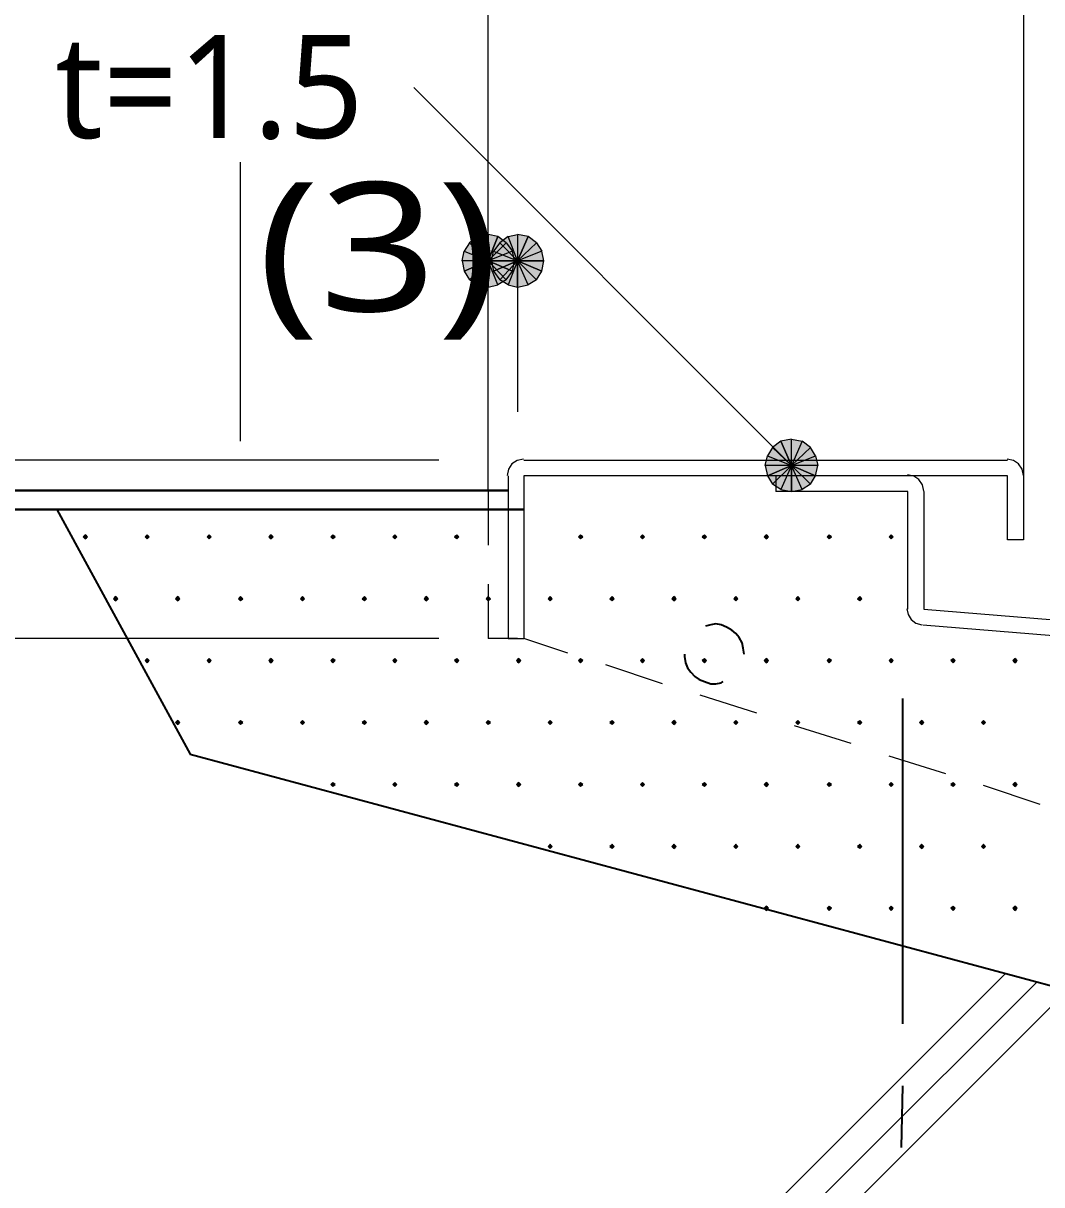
# Model space of a CAD drawing. Header units: millimetres. Extents: x 0 to 420, y 0 to 297.
# Drawn here: x 131.8 to 152.35, y 181.16 to 204.58 of the extents above; entities that cross this region are included whole.
import ezdxf
from ezdxf.enums import TextEntityAlignment as Align

# ---------------------------------------------------------------- set-up
doc = ezdxf.new("R2010")
doc.units = ezdxf.units.MM
doc.styles.add('kst32b', font='NotoSansJP-Variable.ttf')

msp = doc.modelspace()

# ---------------------------------------------------------------- hatches: boundary and pattern name
h = msp.add_hatch(color=7)
h.paths.add_polyline_path([(141.372, 200.279), (141.182, 200.321), (141.182, 199.792), (141.372, 200.279)])
h.paths.add_polyline_path([(141.182, 200.321), (141.182, 199.792), (140.97, 200.279), (141.182, 200.321)])
h.paths.add_polyline_path([(141.182, 199.792), (140.97, 200.279), (140.801, 200.152), (141.182, 199.792)])
h = msp.add_hatch(color=7)
h.paths.add_polyline_path([(141.986, 200.279), (141.774, 200.321), (141.774, 199.792), (141.986, 200.279)])
h.paths.add_polyline_path([(141.774, 200.321), (141.774, 199.792), (141.584, 200.279), (141.774, 200.321)])
h.paths.add_polyline_path([(141.774, 199.792), (141.584, 200.279), (141.415, 200.152), (141.774, 199.792)])
h = msp.add_hatch(color=7)
h.paths.add_polyline_path([(140.801, 200.152), (140.695, 199.983), (141.182, 199.792), (140.801, 200.152)])
h.paths.add_polyline_path([(140.695, 199.983), (141.182, 199.792), (140.653, 199.792), (140.695, 199.983)])
h.paths.add_polyline_path([(141.182, 199.792), (140.653, 199.792), (140.695, 199.58), (141.182, 199.792)])
h = msp.add_hatch(color=7)
h.paths.add_polyline_path([(141.711, 199.792), (141.669, 199.983), (141.182, 199.792), (141.711, 199.792)])
h.paths.add_polyline_path([(141.669, 199.983), (141.182, 199.792), (141.542, 200.152), (141.669, 199.983)])
h.paths.add_polyline_path([(141.182, 199.792), (141.542, 200.152), (141.372, 200.279), (141.182, 199.792)])
h = msp.add_hatch(color=7)
h.paths.add_polyline_path([(141.415, 200.152), (141.287, 199.983), (141.774, 199.792), (141.415, 200.152)])
h.paths.add_polyline_path([(141.287, 199.983), (141.774, 199.792), (141.245, 199.792), (141.287, 199.983)])
h.paths.add_polyline_path([(141.774, 199.792), (141.245, 199.792), (141.287, 199.58), (141.774, 199.792)])
h = msp.add_hatch(color=7)
h.paths.add_polyline_path([(142.304, 199.792), (142.261, 199.983), (141.774, 199.792), (142.304, 199.792)])
h.paths.add_polyline_path([(142.261, 199.983), (141.774, 199.792), (142.155, 200.152), (142.261, 199.983)])
h.paths.add_polyline_path([(141.774, 199.792), (142.155, 200.152), (141.986, 200.279), (141.774, 199.792)])
h = msp.add_hatch(color=7)
h.paths.add_polyline_path([(140.695, 199.58), (140.801, 199.411), (141.182, 199.792), (140.695, 199.58)])
h.paths.add_polyline_path([(140.801, 199.411), (141.182, 199.792), (140.97, 199.305), (140.801, 199.411)])
h.paths.add_polyline_path([(141.182, 199.792), (140.97, 199.305), (141.182, 199.263), (141.182, 199.792)])
h = msp.add_hatch(color=7)
h.paths.add_polyline_path([(141.182, 199.263), (141.372, 199.305), (141.182, 199.792), (141.182, 199.263)])
h.paths.add_polyline_path([(141.372, 199.305), (141.182, 199.792), (141.542, 199.411), (141.372, 199.305)])
h.paths.add_polyline_path([(141.182, 199.792), (141.542, 199.411), (141.669, 199.58), (141.182, 199.792)])
for points in [[(141.669, 199.58), (141.711, 199.792), (141.182, 199.792), (141.669, 199.58)], [(142.261, 199.58), (142.304, 199.792), (141.774, 199.792), (142.261, 199.58)], [(147.087, 196.151), (146.918, 196.024), (147.299, 195.665), (147.087, 196.151)], [(133.054, 194.268), (133.033, 194.246), (133.011, 194.225), (133.033, 194.204), (133.054, 194.183), (133.075, 194.204), (133.096, 194.225), (133.075, 194.246), (133.054, 194.268)], [(134.303, 194.268), (134.281, 194.246), (134.26, 194.225), (134.281, 194.204), (134.303, 194.183), (134.324, 194.204), (134.345, 194.225), (134.324, 194.246), (134.303, 194.268)], [(135.551, 194.268), (135.53, 194.246), (135.509, 194.225), (135.53, 194.204), (135.551, 194.183), (135.572, 194.204), (135.594, 194.225), (135.572, 194.246), (135.551, 194.268)], [(136.8, 194.268), (136.779, 194.246), (136.758, 194.225), (136.779, 194.204), (136.8, 194.183), (136.821, 194.204), (136.843, 194.225), (136.821, 194.246), (136.8, 194.268)], [(138.049, 194.268), (138.028, 194.246), (138.007, 194.225), (138.028, 194.204), (138.049, 194.183), (138.07, 194.204), (138.091, 194.225), (138.07, 194.246), (138.049, 194.268)], [(139.298, 194.268), (139.277, 194.246), (139.255, 194.225), (139.277, 194.204), (139.298, 194.183), (139.319, 194.204), (139.34, 194.225), (139.319, 194.246), (139.298, 194.268)], [(140.547, 194.268), (140.526, 194.246), (140.504, 194.225), (140.526, 194.204), (140.547, 194.183), (140.568, 194.204), (140.589, 194.225), (140.568, 194.246), (140.547, 194.268)], [(143.044, 194.268), (143.023, 194.246), (143.002, 194.225), (143.023, 194.204), (143.044, 194.183), (143.066, 194.204), (143.087, 194.225), (143.066, 194.246), (143.044, 194.268)], [(144.293, 194.268), (144.272, 194.246), (144.251, 194.225), (144.272, 194.204), (144.293, 194.183), (144.314, 194.204), (144.336, 194.225), (144.314, 194.246), (144.293, 194.268)], [(145.542, 194.268), (145.521, 194.246), (145.5, 194.225), (145.521, 194.204), (145.542, 194.183), (145.563, 194.204), (145.584, 194.225), (145.563, 194.246), (145.542, 194.268)], [(146.791, 194.268), (146.77, 194.246), (146.749, 194.225), (146.77, 194.204), (146.791, 194.183), (146.812, 194.204), (146.833, 194.225), (146.812, 194.246), (146.791, 194.268)], [(148.061, 194.268), (148.04, 194.246), (148.019, 194.225), (148.04, 194.204), (148.061, 194.183), (148.082, 194.204), (148.103, 194.225), (148.082, 194.246), (148.061, 194.268)], [(149.31, 194.268), (149.288, 194.246), (149.267, 194.225), (149.288, 194.204), (149.31, 194.183), (149.331, 194.204), (149.352, 194.225), (149.331, 194.246), (149.31, 194.268)], [(133.668, 193.019), (133.646, 192.998), (133.625, 192.976), (133.646, 192.955), (133.668, 192.934), (133.689, 192.955), (133.71, 192.976), (133.689, 192.998), (133.668, 193.019)], [(134.916, 193.019), (134.895, 192.998), (134.874, 192.976), (134.895, 192.955), (134.916, 192.934), (134.938, 192.955), (134.959, 192.976), (134.938, 192.998), (134.916, 193.019)], [(136.186, 193.019), (136.165, 192.998), (136.144, 192.976), (136.165, 192.955), (136.186, 192.934), (136.208, 192.955), (136.229, 192.976), (136.208, 192.998), (136.186, 193.019)], [(137.435, 193.019), (137.414, 192.998), (137.393, 192.976), (137.414, 192.955), (137.435, 192.934), (137.456, 192.955), (137.478, 192.976), (137.456, 192.998), (137.435, 193.019)], [(138.684, 193.019), (138.663, 192.998), (138.642, 192.976), (138.663, 192.955), (138.684, 192.934), (138.705, 192.955), (138.726, 192.976), (138.705, 192.998), (138.684, 193.019)], [(139.933, 193.019), (139.912, 192.998), (139.891, 192.976), (139.912, 192.955), (139.933, 192.934), (139.954, 192.955), (139.975, 192.976), (139.954, 192.998), (139.933, 193.019)], [(141.182, 193.019), (141.161, 192.998), (141.139, 192.976), (141.161, 192.955), (141.182, 192.934), (141.203, 192.955), (141.224, 192.976), (141.203, 192.998), (141.182, 193.019)], [(142.43, 193.019), (142.409, 192.998), (142.388, 192.976), (142.409, 192.955), (142.43, 192.934), (142.452, 192.955), (142.473, 192.976), (142.452, 192.998), (142.43, 193.019)], [(143.679, 193.019), (143.658, 192.998), (143.637, 192.976), (143.658, 192.955), (143.679, 192.934), (143.701, 192.955), (143.722, 192.976), (143.701, 192.998), (143.679, 193.019)], [(144.928, 193.019), (144.907, 192.998), (144.886, 192.976), (144.907, 192.955), (144.928, 192.934), (144.949, 192.955), (144.971, 192.976), (144.949, 192.998), (144.928, 193.019)], [(146.177, 193.019), (146.156, 192.998), (146.135, 192.976), (146.156, 192.955), (146.177, 192.934), (146.198, 192.955), (146.219, 192.976), (146.198, 192.998), (146.177, 193.019)], [(147.426, 193.019), (147.405, 192.998), (147.384, 192.976), (147.405, 192.955), (147.426, 192.934), (147.447, 192.955), (147.468, 192.976), (147.447, 192.998), (147.426, 193.019)], [(148.675, 193.019), (148.654, 192.998), (148.632, 192.976), (148.654, 192.955), (148.675, 192.934), (148.696, 192.955), (148.717, 192.976), (148.696, 192.998), (148.675, 193.019)], [(134.303, 191.77), (134.281, 191.749), (134.26, 191.728), (134.281, 191.706), (134.303, 191.685), (134.324, 191.706), (134.345, 191.728), (134.324, 191.749), (134.303, 191.77)], [(135.551, 191.77), (135.53, 191.749), (135.509, 191.728), (135.53, 191.706), (135.551, 191.685), (135.572, 191.706), (135.594, 191.728), (135.572, 191.749), (135.551, 191.77)], [(136.8, 191.77), (136.779, 191.749), (136.758, 191.728), (136.779, 191.706), (136.8, 191.685), (136.821, 191.706), (136.843, 191.728), (136.821, 191.749), (136.8, 191.77)], [(138.049, 191.77), (138.028, 191.749), (138.007, 191.728), (138.028, 191.706), (138.049, 191.685), (138.07, 191.706), (138.091, 191.728), (138.07, 191.749), (138.049, 191.77)], [(139.298, 191.77), (139.277, 191.749), (139.255, 191.728), (139.277, 191.706), (139.298, 191.685), (139.319, 191.706), (139.34, 191.728), (139.319, 191.749), (139.298, 191.77)], [(140.547, 191.77), (140.526, 191.749), (140.504, 191.728), (140.526, 191.706), (140.547, 191.685), (140.568, 191.706), (140.589, 191.728), (140.568, 191.749), (140.547, 191.77)], [(141.796, 191.77), (141.774, 191.749), (141.753, 191.728), (141.774, 191.706), (141.796, 191.685), (141.817, 191.706), (141.838, 191.728), (141.817, 191.749), (141.796, 191.77)], [(143.044, 191.77), (143.023, 191.749), (143.002, 191.728), (143.023, 191.706), (143.044, 191.685), (143.066, 191.706), (143.087, 191.728), (143.066, 191.749), (143.044, 191.77)], [(144.293, 191.77), (144.272, 191.749), (144.251, 191.728), (144.272, 191.706), (144.293, 191.685), (144.314, 191.706), (144.336, 191.728), (144.314, 191.749), (144.293, 191.77)], [(145.542, 191.77), (145.521, 191.749), (145.5, 191.728), (145.521, 191.706), (145.542, 191.685), (145.563, 191.706), (145.584, 191.728), (145.563, 191.749), (145.542, 191.77)], [(146.791, 191.77), (146.77, 191.749), (146.749, 191.728), (146.77, 191.706), (146.791, 191.685), (146.812, 191.706), (146.833, 191.728), (146.812, 191.749), (146.791, 191.77)], [(148.061, 191.77), (148.04, 191.749), (148.019, 191.728), (148.04, 191.706), (148.061, 191.685), (148.082, 191.706), (148.103, 191.728), (148.082, 191.749), (148.061, 191.77)], [(149.31, 191.77), (149.288, 191.749), (149.267, 191.728), (149.288, 191.706), (149.31, 191.685), (149.331, 191.706), (149.352, 191.728), (149.331, 191.749), (149.31, 191.77)], [(150.559, 191.77), (150.537, 191.749), (150.516, 191.728), (150.537, 191.706), (150.559, 191.685), (150.58, 191.706), (150.601, 191.728), (150.58, 191.749), (150.559, 191.77)], [(151.807, 191.77), (151.786, 191.749), (151.765, 191.728), (151.786, 191.706), (151.807, 191.685), (151.829, 191.706), (151.85, 191.728), (151.829, 191.749), (151.807, 191.77)], [(134.916, 190.521), (134.895, 190.5), (134.874, 190.479), (134.895, 190.458), (134.916, 190.437), (134.938, 190.458), (134.959, 190.479), (134.938, 190.5), (134.916, 190.521)], [(136.186, 190.521), (136.165, 190.5), (136.144, 190.479), (136.165, 190.458), (136.186, 190.437), (136.208, 190.458), (136.229, 190.479), (136.208, 190.5), (136.186, 190.521)], [(137.435, 190.521), (137.414, 190.5), (137.393, 190.479), (137.414, 190.458), (137.435, 190.437), (137.456, 190.458), (137.478, 190.479), (137.456, 190.5), (137.435, 190.521)], [(138.684, 190.521), (138.663, 190.5), (138.642, 190.479), (138.663, 190.458), (138.684, 190.437), (138.705, 190.458), (138.726, 190.479), (138.705, 190.5), (138.684, 190.521)], [(139.933, 190.521), (139.912, 190.5), (139.891, 190.479), (139.912, 190.458), (139.933, 190.437), (139.954, 190.458), (139.975, 190.479), (139.954, 190.5), (139.933, 190.521)], [(141.182, 190.521), (141.161, 190.5), (141.139, 190.479), (141.161, 190.458), (141.182, 190.437), (141.203, 190.458), (141.224, 190.479), (141.203, 190.5), (141.182, 190.521)], [(142.43, 190.521), (142.409, 190.5), (142.388, 190.479), (142.409, 190.458), (142.43, 190.437), (142.452, 190.458), (142.473, 190.479), (142.452, 190.5), (142.43, 190.521)], [(143.679, 190.521), (143.658, 190.5), (143.637, 190.479), (143.658, 190.458), (143.679, 190.437), (143.701, 190.458), (143.722, 190.479), (143.701, 190.5), (143.679, 190.521)], [(144.928, 190.521), (144.907, 190.5), (144.886, 190.479), (144.907, 190.458), (144.928, 190.437), (144.949, 190.458), (144.971, 190.479), (144.949, 190.5), (144.928, 190.521)], [(146.177, 190.521), (146.156, 190.5), (146.135, 190.479), (146.156, 190.458), (146.177, 190.437), (146.198, 190.458), (146.219, 190.479), (146.198, 190.5), (146.177, 190.521)], [(147.426, 190.521), (147.405, 190.5), (147.384, 190.479), (147.405, 190.458), (147.426, 190.437), (147.447, 190.458), (147.468, 190.479), (147.447, 190.5), (147.426, 190.521)], [(148.675, 190.521), (148.654, 190.5), (148.632, 190.479), (148.654, 190.458), (148.675, 190.437), (148.696, 190.458), (148.717, 190.479), (148.696, 190.5), (148.675, 190.521)], [(149.924, 190.521), (149.902, 190.5), (149.881, 190.479), (149.902, 190.458), (149.924, 190.437), (149.945, 190.458), (149.966, 190.479), (149.945, 190.5), (149.924, 190.521)], [(151.172, 190.521), (151.151, 190.5), (151.13, 190.479), (151.151, 190.458), (151.172, 190.437), (151.194, 190.458), (151.215, 190.479), (151.194, 190.5), (151.172, 190.521)], [(138.049, 189.272), (138.028, 189.251), (138.007, 189.23), (138.028, 189.209), (138.049, 189.188), (138.07, 189.209), (138.091, 189.23), (138.07, 189.251), (138.049, 189.272)], [(139.298, 189.272), (139.277, 189.251), (139.255, 189.23), (139.277, 189.209), (139.298, 189.188), (139.319, 189.209), (139.34, 189.23), (139.319, 189.251), (139.298, 189.272)], [(140.547, 189.272), (140.526, 189.251), (140.504, 189.23), (140.526, 189.209), (140.547, 189.188), (140.568, 189.209), (140.589, 189.23), (140.568, 189.251), (140.547, 189.272)], [(141.796, 189.272), (141.774, 189.251), (141.753, 189.23), (141.774, 189.209), (141.796, 189.188), (141.817, 189.209), (141.838, 189.23), (141.817, 189.251), (141.796, 189.272)], [(143.044, 189.272), (143.023, 189.251), (143.002, 189.23), (143.023, 189.209), (143.044, 189.188), (143.066, 189.209), (143.087, 189.23), (143.066, 189.251), (143.044, 189.272)], [(144.293, 189.272), (144.272, 189.251), (144.251, 189.23), (144.272, 189.209), (144.293, 189.188), (144.314, 189.209), (144.336, 189.23), (144.314, 189.251), (144.293, 189.272)], [(145.542, 189.272), (145.521, 189.251), (145.5, 189.23), (145.521, 189.209), (145.542, 189.188), (145.563, 189.209), (145.584, 189.23), (145.563, 189.251), (145.542, 189.272)], [(146.791, 189.272), (146.77, 189.251), (146.749, 189.23), (146.77, 189.209), (146.791, 189.188), (146.812, 189.209), (146.833, 189.23), (146.812, 189.251), (146.791, 189.272)], [(148.061, 189.272), (148.04, 189.251), (148.019, 189.23), (148.04, 189.209), (148.061, 189.188), (148.082, 189.209), (148.103, 189.23), (148.082, 189.251), (148.061, 189.272)], [(149.31, 189.272), (149.288, 189.251), (149.267, 189.23), (149.288, 189.209), (149.31, 189.188), (149.331, 189.209), (149.352, 189.23), (149.331, 189.251), (149.31, 189.272)], [(150.559, 189.272), (150.537, 189.251), (150.516, 189.23), (150.537, 189.209), (150.559, 189.188), (150.58, 189.209), (150.601, 189.23), (150.58, 189.251), (150.559, 189.272)], [(151.807, 189.272), (151.786, 189.251), (151.765, 189.23), (151.786, 189.209), (151.807, 189.188), (151.829, 189.209), (151.85, 189.23), (151.829, 189.251), (151.807, 189.272)], [(142.43, 188.023), (142.409, 188.002), (142.388, 187.981), (142.409, 187.96), (142.43, 187.939), (142.452, 187.96), (142.473, 187.981), (142.452, 188.002), (142.43, 188.023)], [(143.679, 188.023), (143.658, 188.002), (143.637, 187.981), (143.658, 187.96), (143.679, 187.939), (143.701, 187.96), (143.722, 187.981), (143.701, 188.002), (143.679, 188.023)], [(144.928, 188.023), (144.907, 188.002), (144.886, 187.981), (144.907, 187.96), (144.928, 187.939), (144.949, 187.96), (144.971, 187.981), (144.949, 188.002), (144.928, 188.023)], [(146.177, 188.023), (146.156, 188.002), (146.135, 187.981), (146.156, 187.96), (146.177, 187.939), (146.198, 187.96), (146.219, 187.981), (146.198, 188.002), (146.177, 188.023)], [(147.426, 188.023), (147.405, 188.002), (147.384, 187.981), (147.405, 187.96), (147.426, 187.939), (147.447, 187.96), (147.468, 187.981), (147.447, 188.002), (147.426, 188.023)], [(148.675, 188.023), (148.654, 188.002), (148.632, 187.981), (148.654, 187.96), (148.675, 187.939), (148.696, 187.96), (148.717, 187.981), (148.696, 188.002), (148.675, 188.023)], [(149.924, 188.023), (149.902, 188.002), (149.881, 187.981), (149.902, 187.96), (149.924, 187.939), (149.945, 187.96), (149.966, 187.981), (149.945, 188.002), (149.924, 188.023)], [(151.172, 188.023), (151.151, 188.002), (151.13, 187.981), (151.151, 187.96), (151.172, 187.939), (151.194, 187.96), (151.215, 187.981), (151.194, 188.002), (151.172, 188.023)], [(146.791, 186.775), (146.77, 186.754), (146.749, 186.732), (146.77, 186.711), (146.791, 186.69), (146.812, 186.711), (146.833, 186.732), (146.812, 186.754), (146.791, 186.775)], [(148.061, 186.775), (148.04, 186.754), (148.019, 186.732), (148.04, 186.711), (148.061, 186.69), (148.082, 186.711), (148.103, 186.732), (148.082, 186.754), (148.061, 186.775)], [(149.31, 186.775), (149.288, 186.754), (149.267, 186.732), (149.288, 186.711), (149.31, 186.69), (149.331, 186.711), (149.352, 186.732), (149.331, 186.754), (149.31, 186.775)], [(150.559, 186.775), (150.537, 186.754), (150.516, 186.732), (150.537, 186.711), (150.559, 186.69), (150.58, 186.711), (150.601, 186.732), (150.58, 186.754), (150.559, 186.775)], [(151.807, 186.775), (151.786, 186.754), (151.765, 186.732), (151.786, 186.711), (151.807, 186.69), (151.829, 186.711), (151.85, 186.732), (151.829, 186.754), (151.807, 186.775)]]:
    msp.add_hatch(color=7).paths.add_polyline_path(points)
h = msp.add_hatch(color=7)
h.paths.add_polyline_path([(141.287, 199.58), (141.415, 199.411), (141.774, 199.792), (141.287, 199.58)])
h.paths.add_polyline_path([(141.415, 199.411), (141.774, 199.792), (141.584, 199.305), (141.415, 199.411)])
h.paths.add_polyline_path([(141.774, 199.792), (141.584, 199.305), (141.774, 199.263), (141.774, 199.792)])
h = msp.add_hatch(color=7)
h.paths.add_polyline_path([(141.774, 199.263), (141.986, 199.305), (141.774, 199.792), (141.774, 199.263)])
h.paths.add_polyline_path([(141.986, 199.305), (141.774, 199.792), (142.155, 199.411), (141.986, 199.305)])
h.paths.add_polyline_path([(141.774, 199.792), (142.155, 199.411), (142.261, 199.58), (141.774, 199.792)])
h = msp.add_hatch(color=7)
h.paths.add_polyline_path([(147.68, 196.024), (147.511, 196.151), (147.299, 195.665), (147.68, 196.024)])
h.paths.add_polyline_path([(147.511, 196.151), (147.299, 195.665), (147.299, 196.194), (147.511, 196.151)])
h.paths.add_polyline_path([(147.299, 195.665), (147.299, 196.194), (147.087, 196.151), (147.299, 195.665)])
h = msp.add_hatch(color=7)
h.paths.add_polyline_path([(146.918, 196.024), (146.812, 195.855), (147.299, 195.665), (146.918, 196.024)])
h.paths.add_polyline_path([(146.812, 195.855), (147.299, 195.665), (146.77, 195.665), (146.812, 195.855)])
h.paths.add_polyline_path([(147.299, 195.665), (146.77, 195.665), (146.812, 195.453), (147.299, 195.665)])
h = msp.add_hatch(color=7)
h.paths.add_polyline_path([(147.786, 195.453), (147.828, 195.665), (147.299, 195.665), (147.786, 195.453)])
h.paths.add_polyline_path([(147.828, 195.665), (147.299, 195.665), (147.786, 195.855), (147.828, 195.665)])
h.paths.add_polyline_path([(147.299, 195.665), (147.786, 195.855), (147.68, 196.024), (147.299, 195.665)])
h = msp.add_hatch(color=7)
h.paths.add_polyline_path([(146.812, 195.453), (146.918, 195.284), (147.299, 195.665), (146.812, 195.453)])
h.paths.add_polyline_path([(146.918, 195.284), (147.299, 195.665), (147.087, 195.178), (146.918, 195.284)])
h.paths.add_polyline_path([(147.299, 195.665), (147.087, 195.178), (147.299, 195.136), (147.299, 195.665)])
h = msp.add_hatch(color=7)
h.paths.add_polyline_path([(147.299, 195.136), (147.511, 195.178), (147.299, 195.665), (147.299, 195.136)])
h.paths.add_polyline_path([(147.511, 195.178), (147.299, 195.665), (147.68, 195.284), (147.511, 195.178)])
h.paths.add_polyline_path([(147.299, 195.665), (147.68, 195.284), (147.786, 195.453), (147.299, 195.665)])

# ---------------------------------------------------------------- linework, layer by layer
at = {"lineweight": 13}
for points in [[(141.182, 195.157), (141.182, 221.763)], [(151.977, 221.763), (151.977, 195.453)], [(147.299, 195.665), (139.679, 203.285)], [(136.186, 196.151), (136.186, 201.782)], [(141.774, 199.792), (141.182, 199.792)], [(141.774, 199.792), (141.774, 196.744)], [(140.187, 195.771), (125.159, 195.771)], [(141.891, 195.792), (141.763, 195.766), (141.659, 195.696), (141.588, 195.591), (141.563, 195.464)], [(141.901, 195.771), (151.659, 195.771)], [(151.977, 195.464), (151.951, 195.591), (151.881, 195.696), (151.776, 195.766), (151.649, 195.792)], [(141.584, 195.453), (141.584, 192.172)], [(141.901, 195.453), (141.901, 192.172)], [(151.659, 195.453), (141.901, 195.453)], [(146.981, 195.453), (146.981, 195.136)], [(149.966, 195.146), (149.94, 195.274), (149.87, 195.378), (149.765, 195.448), (149.638, 195.474)], [(151.977, 195.453), (151.977, 194.162), (151.659, 194.162), (151.659, 195.453)], [(141.182, 195.157), (141.182, 194.056)], [(149.648, 195.136), (146.981, 195.136)], [(149.648, 192.765), (149.648, 195.136)], [(149.966, 195.136), (149.966, 192.765)], [(141.182, 193.273), (141.182, 192.172)], [(149.627, 192.775), (149.65, 192.655), (149.713, 192.554), (149.808, 192.482), (149.926, 192.449)], [(149.966, 192.765), (161.883, 191.791)], [(149.945, 192.447), (161.862, 191.474)], [(140.187, 192.172), (125.159, 192.172)], [(141.774, 192.172), (141.182, 192.172)], [(141.774, 192.172), (141.584, 192.172), (141.901, 192.172)], [(142.79, 191.876), (141.901, 192.172)], [(144.695, 191.262), (143.552, 191.643)], [(146.6, 190.669), (145.457, 191.029)], [(148.505, 190.055), (147.362, 190.415)], [(150.41, 189.442), (149.267, 189.801)], [(152.315, 188.828), (151.172, 189.209)], [(136.567, 170.371), (151.617, 185.42)], [(137.351, 170.371), (152.252, 185.251)], [(138.155, 170.371), (152.866, 185.081)]]:
    msp.add_lwpolyline(points, dxfattribs=at)
at = {"lineweight": 0}
for points in [[(141.182, 200.321), (141.182, 199.792), (140.97, 200.279)], [(141.372, 200.279), (141.182, 200.321), (141.182, 199.792)], [(141.774, 200.321), (141.774, 199.792), (141.584, 200.279)], [(141.986, 200.279), (141.774, 200.321), (141.774, 199.792)], [(140.801, 200.152), (140.695, 199.983), (141.182, 199.792)], [(141.182, 199.792), (140.97, 200.279), (140.801, 200.152)], [(141.182, 199.792), (141.542, 200.152), (141.372, 200.279)], [(141.669, 199.983), (141.182, 199.792), (141.542, 200.152)], [(141.415, 200.152), (141.287, 199.983), (141.774, 199.792)], [(141.774, 199.792), (141.584, 200.279), (141.415, 200.152)], [(141.774, 199.792), (142.155, 200.152), (141.986, 200.279)], [(142.261, 199.983), (141.774, 199.792), (142.155, 200.152)], [(140.695, 199.983), (141.182, 199.792), (140.653, 199.792)], [(141.711, 199.792), (141.669, 199.983), (141.182, 199.792)], [(141.287, 199.983), (141.774, 199.792), (141.245, 199.792)], [(142.304, 199.792), (142.261, 199.983), (141.774, 199.792)], [(141.182, 199.792), (140.653, 199.792), (140.695, 199.58)], [(140.695, 199.58), (140.801, 199.411), (141.182, 199.792)], [(140.801, 199.411), (141.182, 199.792), (140.97, 199.305)], [(141.182, 199.792), (140.97, 199.305), (141.182, 199.263)], [(141.182, 199.263), (141.372, 199.305), (141.182, 199.792)], [(141.372, 199.305), (141.182, 199.792), (141.542, 199.411)], [(141.182, 199.792), (141.542, 199.411), (141.669, 199.58)], [(141.669, 199.58), (141.711, 199.792), (141.182, 199.792)], [(141.774, 199.792), (141.245, 199.792), (141.287, 199.58)], [(141.287, 199.58), (141.415, 199.411), (141.774, 199.792)], [(141.415, 199.411), (141.774, 199.792), (141.584, 199.305)], [(141.774, 199.792), (141.584, 199.305), (141.774, 199.263)], [(141.774, 199.263), (141.986, 199.305), (141.774, 199.792)], [(141.986, 199.305), (141.774, 199.792), (142.155, 199.411)], [(141.774, 199.792), (142.155, 199.411), (142.261, 199.58)], [(142.261, 199.58), (142.304, 199.792), (141.774, 199.792)], [(147.087, 196.151), (146.918, 196.024), (147.299, 195.665)], [(147.299, 195.665), (147.299, 196.194), (147.087, 196.151)], [(147.511, 196.151), (147.299, 195.665), (147.299, 196.194)], [(147.68, 196.024), (147.511, 196.151), (147.299, 195.665)], [(146.812, 195.855), (147.299, 195.665), (146.77, 195.665)], [(146.918, 196.024), (146.812, 195.855), (147.299, 195.665)], [(147.299, 195.665), (147.786, 195.855), (147.68, 196.024)], [(147.828, 195.665), (147.299, 195.665), (147.786, 195.855)], [(147.299, 195.665), (146.77, 195.665), (146.812, 195.453)], [(146.812, 195.453), (146.918, 195.284), (147.299, 195.665)], [(146.918, 195.284), (147.299, 195.665), (147.087, 195.178)], [(147.299, 195.665), (147.087, 195.178), (147.299, 195.136)], [(147.299, 195.136), (147.511, 195.178), (147.299, 195.665)], [(147.511, 195.178), (147.299, 195.665), (147.68, 195.284)], [(147.299, 195.665), (147.68, 195.284), (147.786, 195.453)], [(147.786, 195.453), (147.828, 195.665), (147.299, 195.665)], [(133.054, 194.268), (133.033, 194.246), (133.011, 194.225), (133.033, 194.204), (133.054, 194.183), (133.075, 194.204), (133.096, 194.225), (133.075, 194.246)], [(134.303, 194.268), (134.281, 194.246), (134.26, 194.225), (134.281, 194.204), (134.303, 194.183), (134.324, 194.204), (134.345, 194.225), (134.324, 194.246)], [(135.551, 194.268), (135.53, 194.246), (135.509, 194.225), (135.53, 194.204), (135.551, 194.183), (135.572, 194.204), (135.594, 194.225), (135.572, 194.246)], [(136.8, 194.268), (136.779, 194.246), (136.758, 194.225), (136.779, 194.204), (136.8, 194.183), (136.821, 194.204), (136.843, 194.225), (136.821, 194.246)], [(138.049, 194.268), (138.028, 194.246), (138.007, 194.225), (138.028, 194.204), (138.049, 194.183), (138.07, 194.204), (138.091, 194.225), (138.07, 194.246)], [(139.298, 194.268), (139.277, 194.246), (139.255, 194.225), (139.277, 194.204), (139.298, 194.183), (139.319, 194.204), (139.34, 194.225), (139.319, 194.246)], [(140.547, 194.268), (140.526, 194.246), (140.504, 194.225), (140.526, 194.204), (140.547, 194.183), (140.568, 194.204), (140.589, 194.225), (140.568, 194.246)], [(143.044, 194.268), (143.023, 194.246), (143.002, 194.225), (143.023, 194.204), (143.044, 194.183), (143.066, 194.204), (143.087, 194.225), (143.066, 194.246)], [(144.293, 194.268), (144.272, 194.246), (144.251, 194.225), (144.272, 194.204), (144.293, 194.183), (144.314, 194.204), (144.336, 194.225), (144.314, 194.246)], [(145.542, 194.268), (145.521, 194.246), (145.5, 194.225), (145.521, 194.204), (145.542, 194.183), (145.563, 194.204), (145.584, 194.225), (145.563, 194.246)], [(146.791, 194.268), (146.77, 194.246), (146.749, 194.225), (146.77, 194.204), (146.791, 194.183), (146.812, 194.204), (146.833, 194.225), (146.812, 194.246)], [(148.061, 194.268), (148.04, 194.246), (148.019, 194.225), (148.04, 194.204), (148.061, 194.183), (148.082, 194.204), (148.103, 194.225), (148.082, 194.246)], [(149.31, 194.268), (149.288, 194.246), (149.267, 194.225), (149.288, 194.204), (149.31, 194.183), (149.331, 194.204), (149.352, 194.225), (149.331, 194.246)], [(133.668, 193.019), (133.646, 192.998), (133.625, 192.976), (133.646, 192.955), (133.668, 192.934), (133.689, 192.955), (133.71, 192.976), (133.689, 192.998)], [(134.916, 193.019), (134.895, 192.998), (134.874, 192.976), (134.895, 192.955), (134.916, 192.934), (134.938, 192.955), (134.959, 192.976), (134.938, 192.998)], [(136.186, 193.019), (136.165, 192.998), (136.144, 192.976), (136.165, 192.955), (136.186, 192.934), (136.208, 192.955), (136.229, 192.976), (136.208, 192.998)], [(137.435, 193.019), (137.414, 192.998), (137.393, 192.976), (137.414, 192.955), (137.435, 192.934), (137.456, 192.955), (137.478, 192.976), (137.456, 192.998)], [(138.684, 193.019), (138.663, 192.998), (138.642, 192.976), (138.663, 192.955), (138.684, 192.934), (138.705, 192.955), (138.726, 192.976), (138.705, 192.998)], [(139.933, 193.019), (139.912, 192.998), (139.891, 192.976), (139.912, 192.955), (139.933, 192.934), (139.954, 192.955), (139.975, 192.976), (139.954, 192.998)], [(141.182, 193.019), (141.161, 192.998), (141.139, 192.976), (141.161, 192.955), (141.182, 192.934), (141.203, 192.955), (141.224, 192.976), (141.203, 192.998)], [(142.43, 193.019), (142.409, 192.998), (142.388, 192.976), (142.409, 192.955), (142.43, 192.934), (142.452, 192.955), (142.473, 192.976), (142.452, 192.998)], [(143.679, 193.019), (143.658, 192.998), (143.637, 192.976), (143.658, 192.955), (143.679, 192.934), (143.701, 192.955), (143.722, 192.976), (143.701, 192.998)], [(144.928, 193.019), (144.907, 192.998), (144.886, 192.976), (144.907, 192.955), (144.928, 192.934), (144.949, 192.955), (144.971, 192.976), (144.949, 192.998)], [(146.177, 193.019), (146.156, 192.998), (146.135, 192.976), (146.156, 192.955), (146.177, 192.934), (146.198, 192.955), (146.219, 192.976), (146.198, 192.998)], [(147.426, 193.019), (147.405, 192.998), (147.384, 192.976), (147.405, 192.955), (147.426, 192.934), (147.447, 192.955), (147.468, 192.976), (147.447, 192.998)], [(148.675, 193.019), (148.654, 192.998), (148.632, 192.976), (148.654, 192.955), (148.675, 192.934), (148.696, 192.955), (148.717, 192.976), (148.696, 192.998)], [(134.303, 191.77), (134.281, 191.749), (134.26, 191.728), (134.281, 191.706), (134.303, 191.685), (134.324, 191.706), (134.345, 191.728), (134.324, 191.749)], [(135.551, 191.77), (135.53, 191.749), (135.509, 191.728), (135.53, 191.706), (135.551, 191.685), (135.572, 191.706), (135.594, 191.728), (135.572, 191.749)], [(136.8, 191.77), (136.779, 191.749), (136.758, 191.728), (136.779, 191.706), (136.8, 191.685), (136.821, 191.706), (136.843, 191.728), (136.821, 191.749)], [(138.049, 191.77), (138.028, 191.749), (138.007, 191.728), (138.028, 191.706), (138.049, 191.685), (138.07, 191.706), (138.091, 191.728), (138.07, 191.749)], [(139.298, 191.77), (139.277, 191.749), (139.255, 191.728), (139.277, 191.706), (139.298, 191.685), (139.319, 191.706), (139.34, 191.728), (139.319, 191.749)], [(140.547, 191.77), (140.526, 191.749), (140.504, 191.728), (140.526, 191.706), (140.547, 191.685), (140.568, 191.706), (140.589, 191.728), (140.568, 191.749)], [(141.796, 191.77), (141.774, 191.749), (141.753, 191.728), (141.774, 191.706), (141.796, 191.685), (141.817, 191.706), (141.838, 191.728), (141.817, 191.749)], [(143.044, 191.77), (143.023, 191.749), (143.002, 191.728), (143.023, 191.706), (143.044, 191.685), (143.066, 191.706), (143.087, 191.728), (143.066, 191.749)], [(144.293, 191.77), (144.272, 191.749), (144.251, 191.728), (144.272, 191.706), (144.293, 191.685), (144.314, 191.706), (144.336, 191.728), (144.314, 191.749)], [(145.542, 191.77), (145.521, 191.749), (145.5, 191.728), (145.521, 191.706), (145.542, 191.685), (145.563, 191.706), (145.584, 191.728), (145.563, 191.749)], [(146.791, 191.77), (146.77, 191.749), (146.749, 191.728), (146.77, 191.706), (146.791, 191.685), (146.812, 191.706), (146.833, 191.728), (146.812, 191.749)], [(148.061, 191.77), (148.04, 191.749), (148.019, 191.728), (148.04, 191.706), (148.061, 191.685), (148.082, 191.706), (148.103, 191.728), (148.082, 191.749)], [(149.31, 191.77), (149.288, 191.749), (149.267, 191.728), (149.288, 191.706), (149.31, 191.685), (149.331, 191.706), (149.352, 191.728), (149.331, 191.749)], [(150.559, 191.77), (150.537, 191.749), (150.516, 191.728), (150.537, 191.706), (150.559, 191.685), (150.58, 191.706), (150.601, 191.728), (150.58, 191.749)], [(151.807, 191.77), (151.786, 191.749), (151.765, 191.728), (151.786, 191.706), (151.807, 191.685), (151.829, 191.706), (151.85, 191.728), (151.829, 191.749)], [(134.916, 190.521), (134.895, 190.5), (134.874, 190.479), (134.895, 190.458), (134.916, 190.437), (134.938, 190.458), (134.959, 190.479), (134.938, 190.5)], [(136.186, 190.521), (136.165, 190.5), (136.144, 190.479), (136.165, 190.458), (136.186, 190.437), (136.208, 190.458), (136.229, 190.479), (136.208, 190.5)], [(137.435, 190.521), (137.414, 190.5), (137.393, 190.479), (137.414, 190.458), (137.435, 190.437), (137.456, 190.458), (137.478, 190.479), (137.456, 190.5)], [(138.684, 190.521), (138.663, 190.5), (138.642, 190.479), (138.663, 190.458), (138.684, 190.437), (138.705, 190.458), (138.726, 190.479), (138.705, 190.5)], [(139.933, 190.521), (139.912, 190.5), (139.891, 190.479), (139.912, 190.458), (139.933, 190.437), (139.954, 190.458), (139.975, 190.479), (139.954, 190.5)], [(141.182, 190.521), (141.161, 190.5), (141.139, 190.479), (141.161, 190.458), (141.182, 190.437), (141.203, 190.458), (141.224, 190.479), (141.203, 190.5)], [(142.43, 190.521), (142.409, 190.5), (142.388, 190.479), (142.409, 190.458), (142.43, 190.437), (142.452, 190.458), (142.473, 190.479), (142.452, 190.5)], [(143.679, 190.521), (143.658, 190.5), (143.637, 190.479), (143.658, 190.458), (143.679, 190.437), (143.701, 190.458), (143.722, 190.479), (143.701, 190.5)], [(144.928, 190.521), (144.907, 190.5), (144.886, 190.479), (144.907, 190.458), (144.928, 190.437), (144.949, 190.458), (144.971, 190.479), (144.949, 190.5)], [(146.177, 190.521), (146.156, 190.5), (146.135, 190.479), (146.156, 190.458), (146.177, 190.437), (146.198, 190.458), (146.219, 190.479), (146.198, 190.5)], [(147.426, 190.521), (147.405, 190.5), (147.384, 190.479), (147.405, 190.458), (147.426, 190.437), (147.447, 190.458), (147.468, 190.479), (147.447, 190.5)], [(148.675, 190.521), (148.654, 190.5), (148.632, 190.479), (148.654, 190.458), (148.675, 190.437), (148.696, 190.458), (148.717, 190.479), (148.696, 190.5)], [(149.924, 190.521), (149.902, 190.5), (149.881, 190.479), (149.902, 190.458), (149.924, 190.437), (149.945, 190.458), (149.966, 190.479), (149.945, 190.5)], [(151.172, 190.521), (151.151, 190.5), (151.13, 190.479), (151.151, 190.458), (151.172, 190.437), (151.194, 190.458), (151.215, 190.479), (151.194, 190.5)], [(138.049, 189.272), (138.028, 189.251), (138.007, 189.23), (138.028, 189.209), (138.049, 189.188), (138.07, 189.209), (138.091, 189.23), (138.07, 189.251)], [(139.298, 189.272), (139.277, 189.251), (139.255, 189.23), (139.277, 189.209), (139.298, 189.188), (139.319, 189.209), (139.34, 189.23), (139.319, 189.251)], [(140.547, 189.272), (140.526, 189.251), (140.504, 189.23), (140.526, 189.209), (140.547, 189.188), (140.568, 189.209), (140.589, 189.23), (140.568, 189.251)], [(141.796, 189.272), (141.774, 189.251), (141.753, 189.23), (141.774, 189.209), (141.796, 189.188), (141.817, 189.209), (141.838, 189.23), (141.817, 189.251)], [(143.044, 189.272), (143.023, 189.251), (143.002, 189.23), (143.023, 189.209), (143.044, 189.188), (143.066, 189.209), (143.087, 189.23), (143.066, 189.251)], [(144.293, 189.272), (144.272, 189.251), (144.251, 189.23), (144.272, 189.209), (144.293, 189.188), (144.314, 189.209), (144.336, 189.23), (144.314, 189.251)], [(145.542, 189.272), (145.521, 189.251), (145.5, 189.23), (145.521, 189.209), (145.542, 189.188), (145.563, 189.209), (145.584, 189.23), (145.563, 189.251)], [(146.791, 189.272), (146.77, 189.251), (146.749, 189.23), (146.77, 189.209), (146.791, 189.188), (146.812, 189.209), (146.833, 189.23), (146.812, 189.251)], [(148.061, 189.272), (148.04, 189.251), (148.019, 189.23), (148.04, 189.209), (148.061, 189.188), (148.082, 189.209), (148.103, 189.23), (148.082, 189.251)], [(149.31, 189.272), (149.288, 189.251), (149.267, 189.23), (149.288, 189.209), (149.31, 189.188), (149.331, 189.209), (149.352, 189.23), (149.331, 189.251)], [(150.559, 189.272), (150.537, 189.251), (150.516, 189.23), (150.537, 189.209), (150.559, 189.188), (150.58, 189.209), (150.601, 189.23), (150.58, 189.251)], [(151.807, 189.272), (151.786, 189.251), (151.765, 189.23), (151.786, 189.209), (151.807, 189.188), (151.829, 189.209), (151.85, 189.23), (151.829, 189.251)], [(142.43, 188.023), (142.409, 188.002), (142.388, 187.981), (142.409, 187.96), (142.43, 187.939), (142.452, 187.96), (142.473, 187.981), (142.452, 188.002)], [(143.679, 188.023), (143.658, 188.002), (143.637, 187.981), (143.658, 187.96), (143.679, 187.939), (143.701, 187.96), (143.722, 187.981), (143.701, 188.002)], [(144.928, 188.023), (144.907, 188.002), (144.886, 187.981), (144.907, 187.96), (144.928, 187.939), (144.949, 187.96), (144.971, 187.981), (144.949, 188.002)], [(146.177, 188.023), (146.156, 188.002), (146.135, 187.981), (146.156, 187.96), (146.177, 187.939), (146.198, 187.96), (146.219, 187.981), (146.198, 188.002)], [(147.426, 188.023), (147.405, 188.002), (147.384, 187.981), (147.405, 187.96), (147.426, 187.939), (147.447, 187.96), (147.468, 187.981), (147.447, 188.002)], [(148.675, 188.023), (148.654, 188.002), (148.632, 187.981), (148.654, 187.96), (148.675, 187.939), (148.696, 187.96), (148.717, 187.981), (148.696, 188.002)], [(149.924, 188.023), (149.902, 188.002), (149.881, 187.981), (149.902, 187.96), (149.924, 187.939), (149.945, 187.96), (149.966, 187.981), (149.945, 188.002)], [(151.172, 188.023), (151.151, 188.002), (151.13, 187.981), (151.151, 187.96), (151.172, 187.939), (151.194, 187.96), (151.215, 187.981), (151.194, 188.002)], [(146.791, 186.775), (146.77, 186.754), (146.749, 186.732), (146.77, 186.711), (146.791, 186.69), (146.812, 186.711), (146.833, 186.732), (146.812, 186.754)], [(148.061, 186.775), (148.04, 186.754), (148.019, 186.732), (148.04, 186.711), (148.061, 186.69), (148.082, 186.711), (148.103, 186.732), (148.082, 186.754)], [(149.31, 186.775), (149.288, 186.754), (149.267, 186.732), (149.288, 186.711), (149.31, 186.69), (149.331, 186.711), (149.352, 186.732), (149.331, 186.754)], [(150.559, 186.775), (150.537, 186.754), (150.516, 186.732), (150.537, 186.711), (150.559, 186.69), (150.58, 186.711), (150.601, 186.732), (150.58, 186.754)], [(151.807, 186.775), (151.786, 186.754), (151.765, 186.732), (151.786, 186.711), (151.807, 186.69), (151.829, 186.711), (151.85, 186.732), (151.829, 186.754)]]:
    msp.add_lwpolyline(points, close=True, dxfattribs=at)
at = {"lineweight": 30}
for points in [[(118.787, 195.157), (141.584, 195.157)], [(118.787, 194.776), (141.901, 194.776)]]:
    msp.add_lwpolyline(points, dxfattribs=at)
at = {"lineweight": 25}
for points in [[(132.482, 194.776), (135.17, 189.844), (159.173, 183.388)], [(146.346, 191.855), (146.325, 191.982), (146.304, 192.087), (146.241, 192.193), (146.177, 192.278), (146.092, 192.341), (145.987, 192.405), (145.881, 192.447), (145.775, 192.469), (145.669, 192.447), (145.563, 192.426)], [(145.14, 191.855), (145.14, 191.812), (145.161, 191.685), (145.203, 191.579), (145.267, 191.495), (145.352, 191.41), (145.436, 191.347), (145.542, 191.304), (145.669, 191.262), (145.775, 191.262), (145.881, 191.283), (145.923, 191.304)], [(149.543, 184.404), (149.543, 190.966)], [(149.521, 181.906), (149.543, 183.155)]]:
    msp.add_lwpolyline(points, dxfattribs=at)

# ---------------------------------------------------------------- texts
at = {"style": 'kst32b'}
for s, height, p, p2 in [('ステンレス t=1.5', 2.07913, (117.877, 202.269), (138.668, 202.269)), ('(3)', 2.5989, (136.525, 198.776), (141.398, 198.776))]:
    msp.add_text(s, height=height, dxfattribs=at).set_placement(p, p2, align=Align.FIT)

doc.saveas('drawing.dxf')
